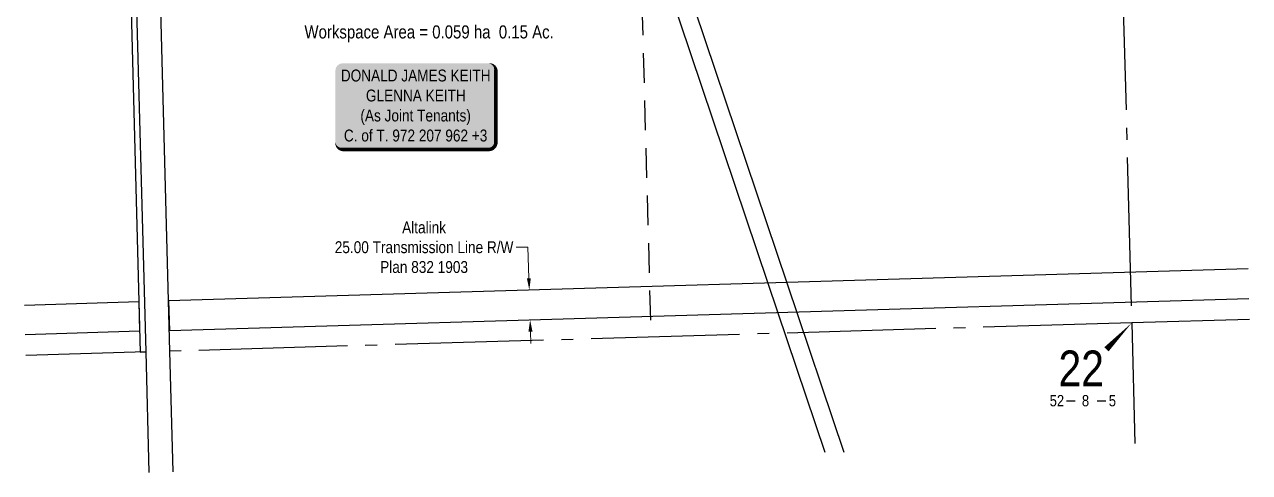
# Model space of a CAD drawing. Extents: x 625413 to 628234, y 5929559 to 5932559.
# Drawn here: x 625437 to 626467, y 5930029 to 5930406 of the extents above; entities that cross this region are included whole.
import ezdxf
from ezdxf.enums import TextEntityAlignment as Align

# ---------------------------------------------------------------- set-up
doc = ezdxf.new("R2010")
doc.units = 0
doc.header["$LTSCALE"] = 5
doc.header["$PDSIZE"] = 0.5
doc.linetypes.add('foc-LSD', pattern=[8, 5, -3])
doc.linetypes.add('foc-QUARTERLINE', pattern=[33, 25, -3, 2, -3])
doc.layers.get('Defpoints').update_dxf_attribs({"color": 9})
for name, color, linetype in [('10', 1, 'Continuous'), ('9', 3, 'Continuous'), ('AS-OWNER', 7, 'Continuous'), ('C-RW', 13, 'Continuous'), ('F-RW', 190, 'Continuous'), ('L-AREAWORK', 5, 'Continuous'), ('L-SEC', 7, 'Continuous'), ('L-SECLBL', 7, 'Continuous'), ('L-SECQ', 8, 'foc-QUARTERLINE'), ('L-SECTION-LSD', 7, 'foc-LSD'), ('L-TITLEDB', 4, 'Continuous')]:
    doc.layers.add(name, color=color, linetype=linetype)
doc.layers.add('F-RW-T', color=190, linetype='Continuous', lineweight=9)
doc.styles.add('100L', font='ARIALN.TTF', dxfattribs={"height": 11})
doc.styles.add('80', font='ARIALN.TTF', dxfattribs={"height": 10})
doc.styles.add('80CG', font='ARIALN.TTF', dxfattribs={"height": 10})
doc.styles.add('80L', font='ARIALN.TTF', dxfattribs={"height": 10})
doc.styles.add('SIMPLEX', font='ARIALN.TTF')
doc.dimstyles.new('Compass 5 000', dxfattribs={"dimscale": 5, "dimtxt": 9, "dimasz": 2, "dimexe": 0.2, "dimexo": 0.0625, "dimgap": 0.5, "dimtad": 0, "dimtih": 1, "dimtoh": 1, "dimzin": 0, "dimdsep": 46, "dimtxsty": '80CG', "dimcen": 0.1, "dimse1": 1, "dimse2": 1, "dimclrd": 256, "dimclrt": 256, "dimaunit": 1, "dimadec": 4, "dimazin": 0, "dimtfac": 0.06, "dimtofl": 0, "dimtmove": 0, "dimatfit": 1, "dimfxl": 0.2, "dimtolj": 1, "dimtzin": 0, "dimlwd": -1, "dimarcsym": 0})

# ---------------------------------------------------------------- blocks, each defined once
blk = doc.blocks.new('L-SECLBL')
at = {"layer": '9', "color": 7}
for p, q in [((-5.1, -27.8), (-12.3, -27.8)), ((20.7, -27.8), (13.5, -27.8))]:
    blk.add_line(p, q, dxfattribs=at)
at = {"layer": '10', "color": 2, "style": 'SIMPLEX'}
blk.add_attdef('SEC', text='', height=30, dxfattribs=at).set_placement((0, 0), align=Align.MIDDLE)
at = {"layer": '10', "color": 5, "style": '80L'}
blk.add_attdef('TWP', text='', height=9.5, dxfattribs=at).set_placement((-14.4, -27.4), align=Align.MIDDLE_RIGHT)
blk.add_attdef('RGE', text='', height=9.5, dxfattribs=at).set_placement((3.6, -27.4), align=Align.MIDDLE_CENTER)
blk.add_attdef('MER', text='', height=9.5, dxfattribs=at).set_placement((23.2, -27.4), align=Align.MIDDLE_LEFT)
blk = doc.blocks.new('*D18')
at = {"layer": 'Defpoints', "color": 0, "transparency": 16777216}
for p in [(625832.3, 5930181.8), (625861.5, 5930182.7), (625833.1, 5930156.9)]:
    blk.add_point(p, dxfattribs=at)
at = {"layer": 'F-RW-T', "transparency": 16777216}
for p, q in [((625860.4, 5930218.7), (625850.4, 5930218.7)), ((625861.2, 5930192.7), (625860.4, 5930218.7)), ((625862.5, 5930147.7), (625862.8, 5930137.7))]:
    blk.add_line(p, q, dxfattribs=at)
for points in [[(625862.8, 5930192.7), (625859.5, 5930192.6), (625861.5, 5930182.7)], [(625864.2, 5930147.8), (625860.8, 5930147.7), (625862.2, 5930157.7)]]:
    blk.add_solid(points, dxfattribs=at)
at = {"layer": 'F-RW-T', "transparency": 16777216, "insert": (625773, 5930218.7), "char_height": 10, "attachment_point": 5, "style": '80CG'}
blk.add_mtext('\\A1;Altalink\\P25.00 Transmission Line R/W\\PPlan 832 1903', dxfattribs=at)
blk = doc.blocks.new('*U23')
h = blk.add_hatch(color=59)
edge = h.paths.add_edge_path()
edge.add_line((-61.5, -37), (61.5, -37))
edge.add_arc((61.5, -31), 6, 270, 360)
edge.add_line((67.5, -31), (67.5, 29.5))
edge.add_arc((61.5, 29.5), 6, 0, 90)
edge.add_line((61.5, 35.5), (-61.5, 35.5))
edge.add_arc((-61.5, 29.5), 6, 90, 180)
edge.add_line((-67.5, 29.5), (-67.5, -31))
edge.add_arc((-61.5, -31), 6, 180, 270)
at = {"color": 1, "flags": 128}
blk.add_lwpolyline([(-61.5, -37, 3, 3, 0), (61.5, -37, 3, 3, 0.414214), (67.5, -31, 3, 3, 0), (67.5, 29.5, 3, 0, 0.414214), (61.5, 35.5, 0, 0, 0), (-61.5, 35.5, 0, 0, 0.414214), (-67.5, 29.5, 0, 0, 0), (-67.5, -31, 0, 3, 0.414214)], format="xyseb", close=True, dxfattribs=at)
blk.add_lwpolyline([(53.4, -15.7, 0, 7.5, 0), (0, 0, 0, 0, 0)], format="xyseb", dxfattribs=at)
at = {"color": 1, "style": '80'}
blk.add_attdef('ENTER_TEXT_001', (-36, -5), '', height=10, dxfattribs=at)

msp = doc.modelspace()

# ---------------------------------------------------------------- linework, layer by layer
at = {"layer": 'C-RW', "flags": 128}
msp.add_lwpolyline([(626110.49, 5930045.915), (626062.402, 5930188.315), (625839.461, 5930851.014), (625813.774, 5930938.143), (625829.324, 5930938.654), (625854.336, 5930853.586), (626078.069, 5930188.775), (626126.138, 5930046.377)], dxfattribs=at)
at = {"layer": 'F-RW', "flags": 128}
for points in [[(626466.151, 5930200.558), (625558.125, 5930173.728), (625558.784, 5930148.743), (626466.838, 5930175.584)], [(625436.876, 5930170.111), (625533.022, 5930172.991), (625533.68, 5930148.007), (625437.544, 5930145.127)]]:
    msp.add_lwpolyline(points, dxfattribs=at)
at = {"layer": 'L-SEC'}
for p, q in [((625539.144, 5930130.612), (625528.44, 5930532.816)), ((625559.251, 5930131.147), (625548.546, 5930533.351)), ((625541.825, 5930029.104), (625539.144, 5930130.616)), ((625561.929, 5930029.699), (625559.251, 5930131.147))]:
    msp.add_line(p, q, dxfattribs=at)
at = {"layer": 'L-SECLBL', "flags": 128}
msp.add_lwpolyline([(626368.269, 5930155.063, 0, 5, 0), (626347.01, 5930132.845, 0, 0, 0)], format="xyseb", dxfattribs=at)
at = {"layer": 'L-SECQ'}
for p, q in [((626346.723, 5930954.067), (626368.269, 5930155.063)), ((626368.269, 5930155.063), (625559.249, 5930131.219)), ((626467.321, 5930158.002), (626368.269, 5930155.063)), ((626368.269, 5930155.063), (626370.983, 5930053.615)), ((625539.144, 5930130.626), (625438.013, 5930127.596))]:
    msp.add_line(p, q, dxfattribs=at)
at = {"layer": 'L-SECTION-LSD'}
msp.add_line((625942.357, 5930942.021), (625963.759, 5930143.141), dxfattribs=at)
at = {"layer": 'L-TITLEDB'}
msp.add_line((625523.448, 5930532.627), (625534.148, 5930130.477), dxfattribs=at)
at = {"layer": 'L-TITLEDB', "flags": 128}
msp.add_lwpolyline([(625534.148, 5930130.477), (625539.144, 5930130.626)], dxfattribs=at)

# ---------------------------------------------------------------- block references
at = {"layer": 'AS-OWNER'}
ref = msp.add_blockref('*U23', (625765.893, 5930338.059), dxfattribs=dict(at, xscale=0.99966332, yscale=0.99966332, zscale=0.99966332))
ref.add_attrib('ENTER_TEXT_001', 'DONALD JAMES KEITH', (625702.951, 5930358.311), dxfattribs={"layer": '0', "color": 1, "height": 9.99663, "style": '80'})
ref.add_attrib('ENTER_TEXT_002', 'GLENNA KEITH', (625724.059, 5930341.473), dxfattribs={"layer": '0', "color": 1, "height": 9.99663, "style": '80'})
ref.add_attrib('ENTER_TEXT_003', '(As Joint Tenants)', (625719.429, 5930324.641), dxfattribs={"layer": '0', "color": 1, "height": 9.99663, "style": '80'})
ref.add_attrib('ENTER_TEXT_004', 'C. of T. 972 207 962 +3', (625705.559, 5930307.803), dxfattribs={"layer": '0', "color": 1, "height": 9.99663, "style": '80'})
at = {"layer": 'L-SECLBL'}
msp.add_blockref('L-SECLBL', (626325.768, 5930117.005), dxfattribs=at).add_auto_attribs({'SEC': '22', 'TWP': '52', 'RGE': '8', 'MER': '5'})

# ---------------------------------------------------------------- texts
at = {"layer": 'L-AREAWORK', "color": 5, "style": '100L'}
msp.add_text('Workspace Area = 0.059 ha  0.15 Ac.', height=10.9963, dxfattribs=at).set_placement((625777.227, 5930391.222), align=Align.BOTTOM_CENTER)

# ---------------------------------------------------------------- dimensions: what is measured, and where the dimension line sits
at = {"layer": 'F-RW-T'}
dim = msp.add_linear_dim(base=(625861.478, 5930182.691), p1=(625833.071, 5930156.85), p2=(625832.333, 5930181.83), angle=91.692468, text='Altalink\\P25.00 Transmission Line R/W\\PPlan 832 1903', dimstyle='Compass 5 000', dxfattribs=at)
dim.commit()
dim.dimension.update_dxf_attribs({"geometry": '*D18', "text_midpoint": (625772.993, 5930218.706), "dimtype": 161})

doc.saveas('drawing.dxf')
